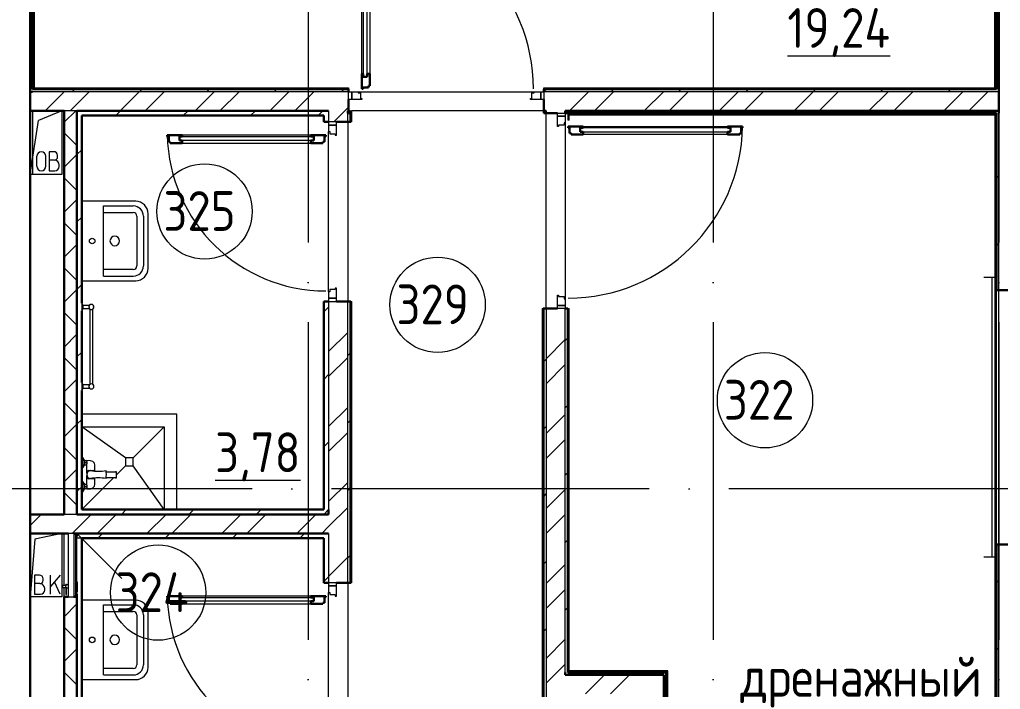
# Model space of a CAD drawing. Header units: millimetres. Extents: x -88595 to 880822, y -1054509 to -148035.
# Drawn here: x 414948 to 421123, y -242813 to -238598 of the extents above; entities that cross this region are included whole.
import ezdxf

# ---------------------------------------------------------------- set-up
doc = ezdxf.new("R2010")
doc.units = ezdxf.units.MM
doc.linetypes.add('ADSK_Линия сетки', pattern=[25, 20, -2.5, 0, -2.5])
for name, color, linetype, lineweight in [('Аннотация', 7, 'Continuous', 20), ('Двери', 7, 'Continuous', 9), ('Линии', 7, 'Continuous', 9), ('Марки помещений', 7, 'Continuous', 20), ('Обобщенные модели', 7, 'Continuous', 18), ('Оборудование', 7, 'Continuous', 18), ('Ограждение', 7, 'Continuous', 9), ('Оси', 7, 'Continuous', 9), ('Перекрытие', 7, 'Continuous', 18), ('Сантехника', 7, 'Continuous', 18), ('Стены внутренние', 7, 'Continuous', 18), ('Стены наружные', 7, 'Continuous', 18), ('Стены штриховка', 7, 'Continuous', 9)]:
    doc.layers.add(name, color=color, linetype=linetype, lineweight=lineweight)
doc.layers.add('Двери открывание', color=7, linetype='Continuous', lineweight=9, true_color=0xc0c0c0)
doc.styles.add('$5$GOST Common', font='GOST_Common.ttf', dxfattribs={"width": 0.9, "height": 250})
doc.styles.add('GOST Common_2', font='GOST_Common.ttf', dxfattribs={"width": 0.9, "height": 350})
pattern_1 = [(0, (429479.9, 663813.6), (0, 600), []), (90, (429479.9, 663813.6), (-600, 4e-14), [])]

# ---------------------------------------------------------------- blocks, each defined once
blk = doc.blocks.new('3 этаж')
at = {"layer": 'Ограждение'}
h = blk.add_hatch(dxfattribs=at)
h.set_pattern_fill('FP_25', color=256, style=0, pattern_type=2)
h.set_pattern_definition(pattern_1)
h.paths.add_polyline_path([(426908.9, 687388.9), (426918.9, 687398.9), (426918.9, 687892.1), (426908.9, 687892.1), (426908.9, 687686.3)])
h.paths.add_polyline_path([(426908.9, 687930.2), (426918.9, 687930.2), (426918.9, 688558.4), (426908.9, 688558.4), (426908.9, 687987.7)])
h.paths.add_polyline_path([(426908.9, 688596.5), (426918.9, 688596.5), (426918, 689189.1), (426908.9, 689190.8), (426908.9, 688891.9)])
h.paths.add_polyline_path([(426908.9, 689217.9), (426911.4, 689218.9), (426911.8, 689220.8), (426918.9, 689220.3), (426918.9, 689269.7), (426908.9, 689269.7), (426908.9, 689218.4)])
h = blk.add_hatch(dxfattribs=at)
h.set_pattern_fill('FP_25', color=256, style=0, pattern_type=2)
h.set_pattern_definition(pattern_1)
h.paths.add_polyline_path([(428898.9, 687388.9), (428898.9, 687398.9), (426918.9, 687398.9), (426908.9, 687388.9), (428356, 687388.9)])
at = {"lineweight": 18}
for p, q in [((427093.9, 684593.9), (426923.5, 684557.2)), ((427093.9, 684593.9), (427093.9, 684193.9)), ((426923.5, 684557.2), (426893.9, 684193.9)), ((426952.8, 684331.5), (426922.8, 684331.5)), ((426922.8, 684331.5), (426922.8, 684211.5)), ((427082.8, 684331.5), (427022.8, 684260)), ((427022.8, 684211.5), (427022.8, 684331.5)), ((426956.1, 684278.1), (426922.8, 684278.1)), ((426976.1, 684298.1), (426976.1, 684308.1)), ((427082.8, 684211.5), (427046.8, 684288.6)), ((426922.8, 684211.5), (426959.4, 684211.5)), ((426986.1, 684238.1), (426986.1, 684248.1)), ((427093.9, 684193.9), (426893.9, 684193.9))]:
    blk.add_line(p, q, dxfattribs=at)
for centre, radius, start, end in [((426952.8, 684308.1), 23.3, 0, 90), ((426956.1, 684298.1), 20, 270, 0), ((426956.1, 684248.1), 30, 0, 90), ((426959.4, 684238.1), 26.7, 270, 0)]:
    blk.add_arc(centre, radius, start, end, dxfattribs=at)
at = {"layer": 'Двери'}
for p, q in [((428982.9, 687485.9), (428982.9, 688395.9)), ((428991.9, 688413.9), (428991.9, 687467.9)), ((429015.9, 687467.9), (429015.9, 688413.9)), ((429032.9, 688395.9), (429032.9, 687485.9)), ((428991.9, 687467.9), (429015.9, 687467.9)), ((428898.9, 687373.9), (428918.9, 687373.9)), ((428898.9, 687323.9), (428898.9, 687373.9)), ((428918.9, 687373.9), (428918.9, 687323.9)), ((428918.9, 687373.9), (428959.9, 687373.9)), ((428918.9, 687323.9), (428918.9, 687373.9)), ((428959.9, 687373.9), (428959.9, 687365.9)), ((428959.9, 687365.9), (428973.9, 687365.9)), ((428973.9, 687365.9), (428973.9, 687331.9)), ((430053.9, 687365.9), (430067.9, 687365.9)), ((430053.9, 687331.9), (430053.9, 687365.9)), ((430067.9, 687365.9), (430067.9, 687373.9)), ((430067.9, 687373.9), (430108.9, 687373.9)), ((430108.9, 687373.9), (430128.9, 687373.9)), ((430108.9, 687323.9), (430108.9, 687373.9)), ((430108.9, 687373.9), (430108.9, 687323.9)), ((430128.9, 687373.9), (430128.9, 687323.9)), ((428918.9, 687323.9), (428898.9, 687323.9)), ((428982.9, 687323.9), (428918.9, 687323.9)), ((428973.9, 687331.9), (428982.9, 687331.9)), ((428982.9, 687331.9), (428982.9, 687323.9)), ((430044.9, 687331.9), (430053.9, 687331.9)), ((430044.9, 687323.9), (430044.9, 687331.9)), ((430108.9, 687323.9), (430044.9, 687323.9)), ((430128.9, 687323.9), (430108.9, 687323.9)), ((430213.9, 687219.2), (430213.9, 687239.2)), ((430213.9, 687239.2), (430263.9, 687239.2)), ((430263.9, 687239.2), (430263.9, 687219.2)), ((428823.9, 687184.2), (428773.9, 687184.2)), ((428773.9, 687184.2), (428773.9, 687164.2)), ((428773.9, 687164.2), (428823.9, 687164.2)), ((428823.9, 687164.2), (428773.9, 687164.2)), ((428773.9, 687164.2), (428773.9, 687123.2)), ((428823.9, 687164.2), (428823.9, 687184.2)), ((428823.9, 687100.2), (428823.9, 687164.2)), ((430263.9, 687219.2), (430213.9, 687219.2)), ((430213.9, 687219.2), (430263.9, 687219.2)), ((430213.9, 687155.2), (430213.9, 687219.2)), ((430221.9, 687164.2), (430221.9, 687155.2)), ((430255.9, 687164.2), (430221.9, 687164.2)), ((430255.9, 687178.2), (430255.9, 687164.2)), ((430263.9, 687178.2), (430255.9, 687178.2)), ((430263.9, 687219.2), (430263.9, 687178.2)), ((428661.9, 687100.2), (427851.9, 687100.2)), ((428773.9, 687123.2), (428781.9, 687123.2)), ((428781.9, 687123.2), (428781.9, 687109.2)), ((428781.9, 687109.2), (428815.9, 687109.2)), ((428815.9, 687109.2), (428815.9, 687100.2)), ((428815.9, 687100.2), (428823.9, 687100.2)), ((430221.9, 687155.2), (430213.9, 687155.2)), ((430357.9, 687146.2), (430357.9, 687122.2)), ((431303.9, 687146.2), (430357.9, 687146.2)), ((430357.9, 687122.2), (431303.9, 687122.2)), ((430375.9, 687155.2), (431285.9, 687155.2)), ((431285.9, 687105.2), (430375.9, 687105.2)), ((431303.9, 687122.2), (431303.9, 687146.2)), ((427833.9, 687091.2), (428679.9, 687091.2)), ((427833.9, 687067.2), (427833.9, 687091.2)), ((428679.9, 687067.2), (427833.9, 687067.2)), ((427851.9, 687050.2), (428661.9, 687050.2)), ((428679.9, 687091.2), (428679.9, 687067.2)), ((432978.9, 686203.9), (432899.4, 686203.9)), ((432948.9, 686203.9), (432948.9, 684443.9)), ((428773.9, 686115.2), (428773.9, 686074.2)), ((428781.9, 686115.2), (428773.9, 686115.2)), ((428815.9, 686129.2), (428781.9, 686129.2)), ((428781.9, 686129.2), (428781.9, 686115.2)), ((428823.9, 686138.2), (428815.9, 686138.2)), ((428815.9, 686138.2), (428815.9, 686129.2)), ((428823.9, 686074.2), (428823.9, 686138.2)), ((428823.9, 686074.2), (428773.9, 686074.2)), ((428773.9, 686074.2), (428773.9, 686054.2)), ((428773.9, 686074.2), (428823.9, 686074.2)), ((428773.9, 686054.2), (428823.9, 686054.2)), ((428823.9, 686054.2), (428823.9, 686074.2)), ((430213.9, 686093.2), (430221.9, 686093.2)), ((430213.9, 686029.2), (430213.9, 686093.2)), ((430221.9, 686093.2), (430221.9, 686084.2)), ((430221.9, 686084.2), (430255.9, 686084.2)), ((430255.9, 686084.2), (430255.9, 686070.2)), ((430255.9, 686070.2), (430263.9, 686070.2)), ((430263.9, 686070.2), (430263.9, 686029.2)), ((430213.9, 686029.2), (430263.9, 686029.2)), ((430213.9, 686009.2), (430213.9, 686029.2)), ((430263.9, 686029.2), (430213.9, 686029.2)), ((430263.9, 686009.2), (430213.9, 686009.2)), ((430263.9, 686029.2), (430263.9, 686009.2)), ((432978.9, 684443.9), (432899.4, 684443.9)), ((428823.9, 684283.9), (428773.9, 684283.9)), ((428773.9, 684283.9), (428773.9, 684263.9)), ((428773.9, 684263.9), (428823.9, 684263.9)), ((428823.9, 684263.9), (428773.9, 684263.9)), ((428773.9, 684263.9), (428773.9, 684222.9)), ((428823.9, 684263.9), (428823.9, 684283.9)), ((428823.9, 684199.9), (428823.9, 684263.9)), ((428661.9, 684199.9), (427851.9, 684199.9)), ((428773.9, 684222.9), (428781.9, 684222.9)), ((428781.9, 684222.9), (428781.9, 684208.9)), ((428781.9, 684208.9), (428815.9, 684208.9)), ((428815.9, 684208.9), (428815.9, 684199.9)), ((428815.9, 684199.9), (428823.9, 684199.9)), ((427833.9, 684190.9), (428679.9, 684190.9)), ((427833.9, 684166.9), (427833.9, 684190.9)), ((428679.9, 684166.9), (427833.9, 684166.9)), ((427851.9, 684149.9), (428661.9, 684149.9)), ((428679.9, 684190.9), (428679.9, 684166.9))]:
    blk.add_line(p, q, dxfattribs=at)
at = {"layer": 'Двери', "lineweight": 30}
for p, q in [((428982.9, 687391.9), (428982.9, 687485.9)), ((428991.9, 687485.9), (428982.9, 687485.9)), ((428991.9, 687467.9), (428991.9, 687485.9)), ((429015.9, 687485.9), (429015.9, 687467.9)), ((429032.9, 687485.9), (429015.9, 687485.9)), ((429032.9, 687485.9), (429032.9, 687409.9)), ((429015.9, 687467.9), (428991.9, 687467.9)), ((429024.9, 687409.9), (429024.9, 687400.9)), ((429032.9, 687409.9), (429024.9, 687409.9)), ((428990.9, 687391.9), (428982.9, 687391.9)), ((428990.9, 687400.9), (428990.9, 687391.9)), ((429024.9, 687400.9), (428990.9, 687400.9)), ((427851.9, 687100.2), (427757.9, 687100.2)), ((427757.9, 687100.2), (427757.9, 687092.2)), ((427851.9, 687091.2), (427851.9, 687100.2)), ((428755.9, 687100.2), (428661.9, 687100.2)), ((428661.9, 687091.2), (428661.9, 687100.2)), ((428755.9, 687092.2), (428755.9, 687100.2)), ((430281.9, 687155.2), (430375.9, 687155.2)), ((430281.9, 687147.2), (430281.9, 687155.2)), ((430290.9, 687147.2), (430281.9, 687147.2)), ((430290.9, 687113.2), (430290.9, 687147.2)), ((430299.9, 687113.2), (430290.9, 687113.2)), ((430299.9, 687105.2), (430299.9, 687113.2)), ((430375.9, 687105.2), (430299.9, 687105.2)), ((430357.9, 687146.2), (430375.9, 687146.2)), ((430357.9, 687122.2), (430357.9, 687146.2)), ((430375.9, 687122.2), (430357.9, 687122.2)), ((430375.9, 687146.2), (430375.9, 687155.2)), ((430375.9, 687105.2), (430375.9, 687122.2)), ((431285.9, 687155.2), (431379.9, 687155.2)), ((431285.9, 687146.2), (431285.9, 687155.2)), ((431303.9, 687146.2), (431285.9, 687146.2)), ((431285.9, 687122.2), (431303.9, 687122.2)), ((431285.9, 687105.2), (431285.9, 687122.2)), ((431361.9, 687105.2), (431285.9, 687105.2)), ((431303.9, 687122.2), (431303.9, 687146.2)), ((431361.9, 687113.2), (431361.9, 687105.2)), ((431370.9, 687113.2), (431361.9, 687113.2)), ((431370.9, 687147.2), (431370.9, 687113.2)), ((431379.9, 687147.2), (431370.9, 687147.2)), ((431379.9, 687155.2), (431379.9, 687147.2)), ((427757.9, 687092.2), (427766.9, 687092.2)), ((427766.9, 687092.2), (427766.9, 687058.2)), ((427766.9, 687058.2), (427775.9, 687058.2)), ((427775.9, 687058.2), (427775.9, 687050.2)), ((427775.9, 687050.2), (427851.9, 687050.2)), ((427833.9, 687091.2), (427851.9, 687091.2)), ((427833.9, 687067.2), (427833.9, 687091.2)), ((427851.9, 687067.2), (427833.9, 687067.2)), ((427851.9, 687050.2), (427851.9, 687067.2)), ((428679.9, 687091.2), (428661.9, 687091.2)), ((428661.9, 687067.2), (428679.9, 687067.2)), ((428661.9, 687050.2), (428661.9, 687067.2)), ((428661.9, 687050.2), (428737.9, 687050.2)), ((428679.9, 687067.2), (428679.9, 687091.2)), ((428737.9, 687050.2), (428737.9, 687058.2)), ((428737.9, 687058.2), (428746.9, 687058.2)), ((428746.9, 687058.2), (428746.9, 687092.2)), ((428746.9, 687092.2), (428755.9, 687092.2)), ((427851.9, 684199.9), (427757.9, 684199.9)), ((427757.9, 684199.9), (427757.9, 684191.9)), ((427851.9, 684190.9), (427851.9, 684199.9)), ((428755.9, 684199.9), (428661.9, 684199.9)), ((428661.9, 684190.9), (428661.9, 684199.9)), ((428755.9, 684191.9), (428755.9, 684199.9)), ((427757.9, 684191.9), (427766.9, 684191.9)), ((427766.9, 684191.9), (427766.9, 684157.9)), ((427766.9, 684157.9), (427775.9, 684157.9)), ((427775.9, 684157.9), (427775.9, 684149.9)), ((427775.9, 684149.9), (427851.9, 684149.9)), ((427833.9, 684190.9), (427851.9, 684190.9)), ((427833.9, 684166.9), (427833.9, 684190.9)), ((427851.9, 684166.9), (427833.9, 684166.9)), ((427851.9, 684149.9), (427851.9, 684166.9)), ((428679.9, 684190.9), (428661.9, 684190.9)), ((428661.9, 684166.9), (428679.9, 684166.9)), ((428661.9, 684149.9), (428661.9, 684166.9)), ((428661.9, 684149.9), (428737.9, 684149.9)), ((428679.9, 684166.9), (428679.9, 684190.9)), ((428737.9, 684149.9), (428737.9, 684157.9)), ((428737.9, 684157.9), (428746.9, 684157.9)), ((428746.9, 684157.9), (428746.9, 684191.9)), ((428746.9, 684191.9), (428755.9, 684191.9))]:
    blk.add_line(p, q, dxfattribs=at)
at = {"layer": 'Двери открывание'}
for centre, radius, start, end in [((428964.9, 687391.9), 1098, 0, 89.06068), ((428755.9, 687118.2), 998, 181.03345, 270), ((430281.9, 687173.2), 1098, 270, 359.06068), ((428755.9, 684217.9), 998, 181.03345, 270)]:
    blk.add_arc(centre, radius, start, end, dxfattribs=at)
at = {"layer": 'Линии', "lineweight": 18, "ltscale": 100}
for p, q in [((427093.9, 687253.9), (426948, 687192.8)), ((427093.9, 687253.9), (427093.9, 686853.9)), ((426893.9, 686853.9), (426948, 687192.8)), ((427043.9, 686996.4), (427013.9, 686996.4)), ((427013.9, 686996.4), (427013.9, 686876.4)), ((426936.4, 686905.1), (426936.4, 686967.7)), ((426993.8, 686905.1), (426993.8, 686967.7)), ((427047.3, 686943.1), (427013.9, 686943.1)), ((427067.3, 686963.1), (427067.3, 686973.1)), ((427093.9, 686853.9), (426893.9, 686853.9)), ((427013.9, 686876.4), (427050.6, 686876.4)), ((427077.3, 686903.1), (427077.3, 686913.1))]:
    blk.add_line(p, q, dxfattribs=at)
at = {"layer": 'Линии', "lineweight": 18}
for centre, radius, start, end in [((426965.1, 686967.7), 28.7, 0, 180), ((427043.9, 686973.1), 23.3, 0, 90), ((427047.3, 686963.1), 20, 270, 0), ((427047.3, 686913.1), 30, 0, 90), ((426965.1, 686905.1), 28.7, 180, 0), ((427050.6, 686903.1), 26.7, 270, 0)]:
    blk.add_arc(centre, radius, start, end, dxfattribs=at)
at = {"layer": 'Марки помещений'}
for centre in [(427992.6, 686620.5), (429459.9, 686033), (431521.2, 685432.1), (427700.2, 684221.4)]:
    blk.add_circle(centre, 300, dxfattribs=at)
at = {"layer": 'Обобщенные модели'}
for p, q in [((427558.9, 686684.2), (427218.9, 686684.2)), ((427356.9, 686654.7), (427544.1, 686654.7)), ((427356.9, 686213.6), (427356.9, 686654.7)), ((427356.9, 686613.4), (427544.1, 686613.4)), ((427636.9, 686434.2), (427636.9, 686606.2)), ((427566.3, 686591.2), (427566.3, 686277.1)), ((427607.6, 686591.2), (427607.6, 686277.1)), ((427636.9, 686262.1), (427636.9, 686434.2)), ((427544.1, 686254.9), (427356.9, 686254.9)), ((427218.9, 686184.1), (427558.9, 686184.1)), ((427356.9, 686213.6), (427544.1, 686213.6)), ((427818.9, 685343.9), (427218.9, 685343.9)), ((427818.9, 684743.9), (427818.9, 685343.9)), ((427218.9, 685263.9), (427738.9, 685263.9)), ((427493.9, 685068.9), (427218.9, 685263.9)), ((427738.9, 685263.9), (427543.9, 685068.9)), ((427738.9, 685263.9), (427738.9, 684743.9)), ((427493.9, 685068.9), (427493.9, 685018.9)), ((427543.9, 685068.9), (427493.9, 685068.9)), ((427543.9, 685018.9), (427543.9, 685068.9)), ((427438.7, 684963.7), (427493.9, 685018.9)), ((427493.9, 685018.9), (427543.9, 685018.9)), ((427738.9, 684743.9), (427543.9, 685018.9)), ((427218.9, 684743.9), (427419.7, 684944.7)), ((427558.9, 684173.9), (427218.9, 684173.9)), ((427356.9, 684144.4), (427544.1, 684144.4)), ((427356.9, 683703.3), (427356.9, 684144.4)), ((427356.9, 684103.1), (427544.1, 684103.1)), ((427566.3, 684080.9), (427566.3, 683766.8)), ((427607.6, 684080.9), (427607.6, 683766.8)), ((427636.9, 683924), (427636.9, 684095.9)), ((427636.9, 683751.8), (427636.9, 683924)), ((427544.1, 683744.6), (427356.9, 683744.6)), ((427356.9, 683703.3), (427544.1, 683703.3)), ((427218.9, 683673.8), (427558.9, 683673.8))]:
    blk.add_line(p, q, dxfattribs=at)
for centre in [(427285.2, 686434.2), (427285.2, 683923.9)]:
    blk.add_circle(centre, 17.5, dxfattribs=at)
for centre, radius, start, end in [((427558.9, 686606.2), 78, 0, 90), ((427544.1, 686591.2), 63.6, 0, 90), ((427544.1, 686591.2), 22.3, 0, 90), ((427427.1, 686434.6), 30, 90, 270), ((427427.1, 686434.6), 30, 270, 90), ((427544.1, 686277.1), 63.6, 270, 0), ((427544.1, 686277.1), 22.3, 270, 0), ((427558.9, 686262.1), 78, 270, 0), ((427544.1, 684080.9), 63.6, 0, 90), ((427558.9, 684095.9), 78, 0, 90), ((427544.1, 684080.9), 22.3, 0, 90), ((427427.1, 683924.3), 30, 90, 270), ((427427.1, 683924.3), 30, 270, 90), ((427544.1, 683766.8), 63.6, 270, 0), ((427544.1, 683766.8), 22.3, 270, 0), ((427558.9, 683751.8), 78, 270, 0)]:
    blk.add_arc(centre, radius, start, end, dxfattribs=at)
at = {"layer": 'Обобщенные модели', "lineweight": 9}
for centre, radius, start, end in [((427275.4, 684964.3), 24.9, 90, 270), ((427324, 685261.5), 276.6, 259.88279, 280.11721), ((427324, 684667.1), 276.6, 79.88279, 100.11721), ((427188.2, 684964.3), 186, 352.30704, 7.69296)]:
    blk.add_arc(centre, radius, start, end, dxfattribs=at)
for points, knots in [([(427251.1, 684970.1), (427251, 684969.6), (427250.8, 684968.7), (427250.6, 684966.8), (427250.5, 684965.3), (427250.5, 684964.3)], [0.8571429, 0.8571429, 0.8571429, 0.8571429, 0.8928571, 0.9285714, 1, 1, 1, 1]), ([(427250.5, 684964.3), (427250.5, 684963.3), (427250.6, 684961.8), (427250.8, 684959.9), (427251, 684959), (427251.1, 684958.5)], [0, 0, 0, 0, 0.0714286, 0.1071429, 0.1428571, 0.1428571, 0.1428571, 0.1428571]), ([(427252.8, 684974.9), (427252.8, 684974.8), (427252.7, 684974.6), (427252.4, 684973.9), (427252, 684973), (427251.8, 684972.4), (427251.7, 684972.2)], [0.72703092, 0.72703092, 0.72703092, 0.72703092, 0.73214286, 0.75, 0.78571429, 0.8032683, 0.8032683, 0.8032683, 0.8032683]), ([(427251.7, 684956.5), (427251.8, 684956.3), (427252, 684955.6), (427252.4, 684954.8), (427252.7, 684954.1), (427252.8, 684953.8), (427252.8, 684953.7)], [0.1967317, 0.1967317, 0.1967317, 0.1967317, 0.21428571, 0.25, 0.26785714, 0.27296908, 0.27296908, 0.27296908, 0.27296908]), ([(427257, 684981.1), (427256.9, 684981), (427256.5, 684980.6), (427256, 684980), (427255.5, 684979.3), (427255, 684978.7), (427254.7, 684978.2), (427254.5, 684977.9)], [0.5266216, 0.5266216, 0.5266216, 0.5266216, 0.5357143, 0.5714286, 0.5892857, 0.6071429, 0.634202, 0.634202, 0.634202, 0.634202]), ([(427254.5, 684950.7), (427254.7, 684950.4), (427255, 684950), (427255.5, 684949.3), (427255.9, 684948.8), (427256.3, 684948.3), (427256.7, 684947.9), (427256.9, 684947.6), (427257, 684947.5)], [0.365798, 0.365798, 0.365798, 0.365798, 0.3928571, 0.4107143, 0.4285714, 0.4464286, 0.4642857, 0.4733784, 0.4733784, 0.4733784, 0.4733784]), ([(427261.6, 684985.1), (427261.3, 684984.9), (427260.6, 684984.4), (427260, 684983.9), (427259.6, 684983.6)], [0.36280917, 0.36280917, 0.36280917, 0.36280917, 0.39285714, 0.42857143, 0.42857143, 0.42857143, 0.42857143]), ([(427259.6, 684945), (427260, 684944.7), (427260.6, 684944.2), (427261.3, 684943.7), (427261.6, 684943.5)], [0.57142857, 0.57142857, 0.57142857, 0.57142857, 0.60714286, 0.63719083, 0.63719083, 0.63719083, 0.63719083]), ([(427267.4, 684987.9), (427267.2, 684987.8), (427266.6, 684987.6), (427265.5, 684987.2), (427264.6, 684986.8), (427264.2, 684986.6)], [0.19772091, 0.19772091, 0.19772091, 0.19772091, 0.21428571, 0.25, 0.28571429, 0.28571429, 0.28571429, 0.28571429]), ([(427264.2, 684942), (427264.6, 684941.8), (427265.5, 684941.4), (427266.6, 684941), (427267.2, 684940.8), (427267.4, 684940.7)], [0.71428571, 0.71428571, 0.71428571, 0.71428571, 0.75, 0.78571429, 0.80227909, 0.80227909, 0.80227909, 0.80227909])]:
    blk.add_open_spline(points, degree=3, knots=knots, dxfattribs=at)
for points in [[(427275.4, 684989.2), (427273.4, 684989.2), (427271.4, 684989), (427269.5, 684988.5)], [(427269.5, 684940.1), (427271.4, 684939.7), (427273.4, 684939.4), (427275.4, 684939.4)]]:
    blk.add_open_spline(points, degree=3, dxfattribs=at)
at = {"layer": 'Оборудование'}
for p, q in [((427170.3, 684593.9), (427133.9, 684593.9)), ((427133.9, 684593.9), (427133.9, 684193.9)), ((427171.2, 684194.8), (427171.2, 684592.9)), ((427180.9, 684586.9), (427171.2, 684586.9)), ((427181.9, 684201.8), (427181.9, 684585.9)), ((427188.9, 684574.9), (427183.4, 684574.9)), ((427188.9, 684593.9), (427471.7, 684311)), ((427188.9, 684212.9), (427188.9, 684574.9)), ((427116.1, 684266.5), (427098.6, 684266.5)), ((427098.6, 684266.5), (427098.6, 684254.2)), ((427118, 684268.4), (427116.1, 684266.5)), ((427116.1, 684266.5), (427116.1, 684254.2)), ((427133.9, 684270), (427118, 684270)), ((427118, 684270), (427118, 684250.7)), ((427123.5, 684273.4), (427118.5, 684273.4)), ((427118.5, 684273.4), (427118.5, 684265.2)), ((427123.5, 684265.2), (427123.5, 684273.4)), ((427190.9, 684290.4), (427188.9, 684290.4)), ((427190.9, 684286.4), (427190.9, 684290.4)), ((427190.9, 684286.4), (427190.9, 684225.9)), ((427098.6, 684254.2), (427116.1, 684254.2)), ((427116.1, 684254.2), (427118, 684252.3)), ((427118, 684250.7), (427133.9, 684250.7)), ((427118.5, 684255.5), (427118.5, 684209.7)), ((427118.5, 684209.7), (427123.5, 684209.7)), ((427123.5, 684209.7), (427123.5, 684255.5)), ((427171.2, 684200.9), (427180.9, 684200.9)), ((427183.4, 684212.9), (427188.9, 684212.9)), ((427188.9, 684221.9), (427190.9, 684221.9)), ((427190.9, 684221.9), (427190.9, 684225.9)), ((427133.9, 684193.9), (427170.3, 684193.9))]:
    blk.add_line(p, q, dxfattribs=at)
for points, knots in [([(427171.2, 684592.9), (427171.2, 684593), (427171.2, 684593.1), (427171.1, 684593.3), (427171, 684593.5), (427170.9, 684593.6), (427170.7, 684593.8), (427170.5, 684593.8), (427170.4, 684593.9), (427170.3, 684593.9)], [-1, -1, -1, -1, -0.833333, -0.75, -0.583333, -0.458333, -0.333333, -0.166667, 0, 0, 0, 0]), ([(427181.9, 684585.9), (427181.9, 684586), (427181.9, 684586.1), (427181.8, 684586.3), (427181.8, 684586.4), (427181.7, 684586.5), (427181.6, 684586.6), (427181.4, 684586.7), (427181.2, 684586.8), (427181, 684586.9), (427180.9, 684586.9)], [-1, -1, -1, -1, -0.833333, -0.75, -0.666667, -0.583333, -0.458333, -0.333333, -0.166667, 0, 0, 0, 0]), ([(427183.4, 684574.9), (427183.3, 684574.9), (427183.1, 684574.9), (427182.8, 684575), (427182.7, 684575.1), (427182.5, 684575.2), (427182.3, 684575.3), (427182.2, 684575.5), (427182.1, 684575.6), (427182, 684575.8), (427181.9, 684576.1), (427181.9, 684576.3), (427181.9, 684576.4)], [-1, -1, -1, -1, -0.833333, -0.75, -0.666667, -0.583333, -0.5, -0.416667, -0.333333, -0.25, -0.166667, 0, 0, 0, 0]), ([(427180.9, 684200.9), (427181, 684200.9), (427181.2, 684200.9), (427181.4, 684201), (427181.6, 684201.1), (427181.7, 684201.2), (427181.8, 684201.3), (427181.8, 684201.4), (427181.9, 684201.6), (427181.9, 684201.7), (427181.9, 684201.8)], [0, 0, 0, 0, 0.166667, 0.333333, 0.458333, 0.583333, 0.666667, 0.75, 0.833333, 1, 1, 1, 1]), ([(427181.9, 684211.3), (427181.9, 684211.5), (427181.9, 684211.7), (427182, 684211.9), (427182.1, 684212.1), (427182.2, 684212.3), (427182.3, 684212.4), (427182.5, 684212.5), (427182.7, 684212.7), (427182.8, 684212.7), (427183.1, 684212.8), (427183.3, 684212.9), (427183.4, 684212.9)], [0, 0, 0, 0, 0.166667, 0.25, 0.333333, 0.416667, 0.5, 0.583333, 0.666667, 0.75, 0.833333, 1, 1, 1, 1]), ([(427170.3, 684193.9), (427170.4, 684193.9), (427170.5, 684193.9), (427170.7, 684194), (427170.9, 684194.1), (427171, 684194.2), (427171.1, 684194.4), (427171.2, 684194.6), (427171.2, 684194.7), (427171.2, 684194.8)], [0, 0, 0, 0, 0.166667, 0.333333, 0.458333, 0.583333, 0.708333, 0.833333, 1, 1, 1, 1])]:
    blk.add_open_spline(points, degree=3, knots=knots, dxfattribs=at)
at = {"layer": 'Ограждение'}
for p, q in [((432968.9, 687398.9), (432968.9, 688423.4)), ((426918.9, 687892.2), (426918.9, 687398.9)), ((426918.9, 687398.9), (426908.9, 687388.9)), ((426908.9, 687388.9), (426918.9, 687398.9)), ((426918.9, 687398.9), (428898.9, 687398.9)), ((428898.9, 687398.9), (428898.9, 687388.9)), ((430128.9, 687398.9), (432968.9, 687398.9)), ((430128.9, 687388.9), (430128.9, 687398.9)), ((428908.9, 687253.9), (428918.9, 687253.9)), ((428908.9, 687253.9), (428908.9, 687238.9)), ((428918.9, 687184.2), (428918.9, 687253.9)), ((430288.9, 687228.9), (430278.9, 687238.9)), ((430278.9, 687238.9), (430278.9, 687194.2)), ((430288.9, 687194.2), (430288.9, 687228.9)), ((430288.9, 687228.9), (432968.9, 687228.9)), ((432968.9, 687228.9), (432978.9, 687238.9)), ((432968.9, 687228.9), (432968.9, 683178.9)), ((428918.9, 687184.2), (428913.9, 687184.2)), ((430288.9, 687194.2), (430278.9, 687194.2)), ((428913.9, 686054.2), (428918.9, 686054.2)), ((428918.9, 684283.9), (428918.9, 686054.2)), ((430118.9, 686009.2), (430123.9, 686009.2)), ((430118.9, 686009.2), (430118.9, 681003.9)), ((430278.9, 686009.2), (430288.9, 686009.2)), ((430288.9, 683728.9), (430288.9, 686009.2)), ((428918.9, 684283.9), (428913.9, 684283.9)), ((430288.9, 683728.9), (430278.9, 683718.9)), ((430908.9, 683728.9), (430288.9, 683728.9)), ((430908.9, 683728.9), (430898.9, 683718.9)), ((430908.9, 681608.9), (430908.9, 683728.9))]:
    blk.add_line(p, q, dxfattribs=at)
at = {"layer": 'Оси', "linetype": 'ADSK_Линия сетки', "ltscale": 100}
for p, q in [((426893.9, 695924.5), (426893.9, 629947.7)), ((428643.9, 695924.5), (428643.9, 629947.7)), ((431193.9, 695924.5), (431193.9, 629947.7)), ((432993.9, 695924.5), (432993.9, 629947.7)), ((460793.9, 684873.9), (389071.6, 684873.9))]:
    blk.add_line(p, q, dxfattribs=at)
at = {"layer": 'Перекрытие', "color": 49, "true_color": 0x464646}
for p, q in [((427093.9, 687253.9), (427093.9, 686853.9)), ((427093.9, 686853.9), (426893.9, 686853.9))]:
    blk.add_line(p, q, dxfattribs=at)
at = {"layer": 'Сантехника'}
for p, q in [((427228.9, 686029), (427218.9, 686044)), ((427218.9, 686044), (427218.9, 685994)), ((427218.9, 685994), (427228.9, 686009)), ((427218.9, 685994), (427228.9, 686009)), ((427267.4, 686029), (427228.9, 686029)), ((427228.9, 686009), (427228.9, 686029)), ((427228.9, 686009), (427267.4, 686009)), ((427270.9, 686005.9), (427270.9, 685531.7)), ((427288.9, 685531.7), (427288.9, 686006.4)), ((427228.9, 685529), (427218.9, 685544)), ((427218.9, 685544), (427218.9, 685494)), ((427218.9, 685494), (427228.9, 685509)), ((427218.9, 685494), (427228.9, 685509)), ((427267.4, 685529), (427228.9, 685529)), ((427228.9, 685509), (427228.9, 685529)), ((427228.9, 685509), (427267.4, 685509)), ((427225.2, 685071.4), (427218.9, 685071.4)), ((427238.9, 685050.9), (427225.2, 685071.4)), ((427225.2, 685071.4), (427225.2, 685006.3)), ((427218.9, 685006.3), (427225.2, 685006.3)), ((427225.2, 685006.3), (427238.9, 685026.9)), ((427238.9, 685038.9), (427238.9, 685053.9)), ((427238.9, 685053.9), (427251.9, 685053.9)), ((427238.9, 685023.9), (427238.9, 685038.9)), ((427251.9, 685038.9), (427238.9, 685038.9)), ((427251.9, 685023.9), (427238.9, 685023.9)), ((427251.9, 685046.8), (427251.9, 685053.7)), ((427251.9, 685046.8), (427251.9, 685038.9)), ((427251.9, 685038.9), (427251.9, 685031)), ((427251.9, 684981.8), (427251.9, 685031)), ((427302.1, 684986.8), (427302.1, 685022.9)), ((427251.9, 684981.8), (427256.2, 684981.8)), ((427251.9, 684972.2), (427251.9, 684981.8)), ((427251.9, 684944.7), (427251.9, 684956.4)), ((427257.2, 684944.7), (427251.9, 684944.7)), ((427251.9, 684896.8), (427251.9, 684944.7)), ((427259.5, 684990.4), (427293.6, 684990.4)), ((427269.8, 684988.5), (427259.5, 684990.4)), ((427259.5, 684937.9), (427272.2, 684939.8)), ((427293.6, 684937.9), (427259.5, 684937.9)), ((427293.6, 684937.9), (427279.8, 684939.8)), ((427293.6, 684990.4), (427282.8, 684988.6)), ((427302.1, 684904.5), (427302.1, 684941.8)), ((427431.7, 684944.7), (427372.9, 684944.7)), ((427373, 684981.8), (427431.7, 684981.8)), ((427438.9, 684981.8), (427431.7, 684981.8)), ((427431.7, 684944.7), (427438.9, 684944.7)), ((427438.9, 684944.7), (427438.9, 684981.8)), ((427225.3, 684921.4), (427218.9, 684921.4)), ((427238.9, 684900.9), (427225.3, 684921.4)), ((427225.3, 684921.4), (427225.3, 684856.4)), ((427225.3, 684856.4), (427238.9, 684876.9)), ((427238.9, 684888.9), (427238.9, 684903.9)), ((427238.9, 684903.9), (427251.9, 684903.9)), ((427238.9, 684873.9), (427238.9, 684888.9)), ((427238.9, 684888.9), (427251.9, 684888.9)), ((427251.9, 684896.8), (427251.9, 684888.9)), ((427251.9, 684888.9), (427251.9, 684881)), ((427251.9, 684873.7), (427251.9, 684881)), ((427218.9, 684856.4), (427225.3, 684856.4)), ((427251.9, 684873.9), (427238.9, 684873.9))]:
    blk.add_line(p, q, dxfattribs=at)
for centre, start, end in [((427279.9, 686019), 90, 270), ((427279.9, 686019), 270, 90), ((427279.9, 685519), 90, 270), ((427279.9, 685519), 270, 90)]:
    blk.add_arc(centre, 16, start, end, dxfattribs=at)
for points, knots in [([(427267.4, 686029), (427267.4, 686029), (427267.3, 686028.9), (427267.1, 686028.6), (427266.9, 686028.4), (427266.7, 686028.1), (427266.4, 686027.7), (427266.1, 686027.2), (427265.6, 686026.2), (427264.9, 686024.6), (427264.3, 686022.5), (427264, 686020.9), (427263.9, 686019.9), (427263.9, 686019.4)], [0, 0, 0, 0, 0.0555556, 0.0833333, 0.1111111, 0.1388889, 0.1666667, 0.1944444, 0.2222222, 0.3333333, 0.3888889, 0.4444444, 0.4884465, 0.4884465, 0.4884465, 0.4884465]), ([(427264.7, 686013.9), (427265, 686013.2), (427265.3, 686012.3), (427265.8, 686011.5), (427266.1, 686010.9), (427266.4, 686010.3), (427266.7, 686009.9), (427266.9, 686009.7), (427267, 686009.5), (427267.2, 686009.3), (427267.3, 686009.1), (427267.4, 686009), (427267.4, 686009)], [0.6666667, 0.6666667, 0.6666667, 0.6666667, 0.75, 0.7708333, 0.7916667, 0.8333333, 0.875, 0.8854167, 0.8958333, 0.9166667, 0.9583333, 1, 1, 1, 1]), ([(427266.9, 685528.4), (427266.9, 685528.3), (427266.7, 685528.1), (427266.4, 685527.7), (427266.1, 685527.2), (427265.6, 685526.2), (427264.9, 685524.6), (427264.3, 685522.5), (427264, 685520.9), (427263.9, 685519.8), (427263.9, 685519.2)], [0.1111111, 0.1111111, 0.1111111, 0.1111111, 0.1388889, 0.1666667, 0.1944444, 0.2222222, 0.3333333, 0.3888889, 0.4444444, 0.4925448, 0.4925448, 0.4925448, 0.4925448]), ([(427264.7, 685513.9), (427265, 685513.2), (427265.3, 685512.3), (427265.8, 685511.5), (427266.1, 685510.9), (427266.4, 685510.3), (427266.7, 685509.9), (427266.9, 685509.7), (427267, 685509.5), (427267.2, 685509.3), (427267.3, 685509.1), (427267.4, 685509), (427267.4, 685509)], [0.6666667, 0.6666667, 0.6666667, 0.6666667, 0.75, 0.7708333, 0.7916667, 0.8333333, 0.875, 0.8854167, 0.8958333, 0.9166667, 0.9583333, 1, 1, 1, 1])]:
    blk.add_open_spline(points, degree=3, knots=knots, dxfattribs=at)
for points in [[(427264, 686017.2), (427264.1, 686016.6), (427264.2, 686016.1), (427264.3, 686015.5)], [(427264, 685517.2), (427264.1, 685516.6), (427264.2, 685516.1), (427264.3, 685515.5)], [(427302.1, 685022.9), (427302.1, 685043.5), (427285.4, 685053.7), (427251.9, 685053.7)], [(427256.8, 684945.4), (427255.8, 684947.3), (427254.9, 684949.2), (427254.2, 684951.3)], [(427254.6, 684978.1), (427255.1, 684979.4), (427255.6, 684980.6), (427256.2, 684981.8)], [(427255.2, 684981.8), (427255.8, 684983.3), (427257.1, 684986.3), (427258.7, 684989.1), (427259.5, 684990.4)], [(427259.5, 684937.9), (427258.8, 684939), (427257.6, 684941.2), (427256.5, 684943.5), (427256, 684944.7)], [(427293.6, 684990.4), (427294.1, 684989.5), (427294.7, 684988.5), (427295.2, 684987.5)], [(427295.5, 684941.2), (427294.9, 684940.1), (427294.2, 684939), (427293.6, 684937.9)], [(427251.9, 684873.7), (427285.4, 684873.7), (427302.1, 684883.9), (427302.1, 684904.5)]]:
    blk.add_open_spline(points, degree=3, dxfattribs=at)
at = {"layer": 'Стены внутренние', "lineweight": 30}
for p, q in [((426893.9, 687253.9), (426893.9, 684713.9)), ((433223.9, 686123.9), (432993.9, 686123.9)), ((426893.9, 684593.9), (426893.9, 678873.9)), ((433223.9, 684523.9), (432993.9, 684523.9))]:
    blk.add_line(p, q, dxfattribs=at)
at = {"layer": 'Стены внутренние'}
blk.add_line((432993.9, 684523.9), (432993.9, 687238.9), dxfattribs=at)
at = {"layer": 'Стены наружные', "lineweight": 30}
for p, q in [((432978.9, 687388.9), (432978.9, 690558.9)), ((432993.9, 690573.9), (432993.9, 687238.9)), ((426893.9, 687253.9), (426893.9, 687892.1)), ((426908.9, 687892.2), (426908.9, 687388.9)), ((426893.9, 687373.9), (426908.9, 687373.9)), ((428898.9, 687388.9), (426908.9, 687388.9)), ((428898.9, 687388.9), (428898.9, 687373.9)), ((432978.9, 687388.9), (430128.9, 687388.9)), ((430128.9, 687388.9), (430128.9, 687373.9)), ((428898.9, 687238.9), (428898.9, 687323.9)), ((430128.9, 687239.2), (430128.9, 687323.9)), ((426893.9, 687253.9), (427108.9, 687253.9)), ((427108.9, 687253.9), (427108.9, 684713.9)), ((427188.9, 687253.9), (428773.9, 687253.9)), ((427188.9, 687253.9), (427188.9, 684713.9)), ((428743.9, 687223.9), (427218.9, 687223.9)), ((427218.9, 687223.9), (427218.9, 686044)), ((428743.9, 687223.9), (428743.9, 687184.2)), ((428893.9, 687253.9), (428893.9, 687238.9)), ((428908.9, 687238.9), (428898.9, 687238.9)), ((428908.9, 687233.9), (428908.9, 687238.9)), ((428913.9, 687233.9), (428908.9, 687233.9)), ((428913.9, 687184.2), (428913.9, 687233.9)), ((430143.9, 687253.9), (430128.9, 687253.9)), ((430128.9, 687239.2), (430213.9, 687239.2)), ((430263.9, 687253.9), (430263.9, 687239.2)), ((432993.9, 687253.9), (430263.9, 687253.9)), ((432978.9, 687238.9), (430263.9, 687238.9)), ((432978.9, 687238.9), (432978.9, 686123.9)), ((428743.9, 687184.2), (428773.9, 687184.2)), ((428823.9, 687184.2), (428913.9, 687184.2)), ((432978.9, 686123.9), (432993.9, 686123.9)), ((428743.9, 686054.2), (428743.9, 684743.9)), ((428743.9, 686054.2), (428773.9, 686054.2)), ((428823.9, 686054.2), (428913.9, 686054.2)), ((428913.9, 684283.9), (428913.9, 686054.2)), ((427218.9, 685994), (427218.9, 685544)), ((430123.9, 686009.2), (430213.9, 686009.2)), ((430123.9, 686009.2), (430123.9, 680988.9)), ((430278.9, 686009.2), (430263.9, 686009.2)), ((430278.9, 683718.9), (430278.9, 686009.2)), ((427218.9, 685494), (427218.9, 684743.9)), ((426893.9, 684713.9), (427108.9, 684713.9)), ((426893.9, 684713.9), (426893.9, 684593.9)), ((427188.9, 684713.9), (428773.9, 684713.9)), ((427218.9, 684743.9), (428743.9, 684743.9)), ((428773.9, 684713.9), (428773.9, 684743.9)), ((427133.9, 684593.9), (426893.9, 684593.9)), ((427170.5, 684593.9), (428773.9, 684593.9)), ((427188.9, 684574.9), (427188.9, 684593.9)), ((428743.9, 684563.9), (427218.9, 684563.9)), ((427218.9, 684563.9), (427218.9, 682363.9)), ((428743.9, 684563.9), (428743.9, 684283.9)), ((432978.9, 683168.9), (432978.9, 684523.9)), ((432978.9, 684523.9), (432993.9, 684523.9)), ((428743.9, 684283.9), (428773.9, 684283.9)), ((428823.9, 684283.9), (428913.9, 684283.9)), ((427188.9, 682333.9), (427188.9, 684212.9)), ((427108.9, 684193.9), (427108.9, 682333.9)), ((427108.9, 684193.9), (427133.9, 684193.9)), ((427170.5, 684193.9), (427188.9, 684193.9)), ((430263.9, 683718.9), (430263.9, 683703.9)), ((430263.9, 683703.9), (430883.9, 683703.9)), ((430278.9, 683718.9), (430898.9, 683718.9)), ((430883.9, 683564.9), (430883.9, 683703.9)), ((430898.9, 683718.9), (430898.9, 681598.9))]:
    blk.add_line(p, q, dxfattribs=at)
at = {"layer": 'Стены наружные', "linetype": 'Continuous', "lineweight": 9}
for p, q in [((432978.9, 687677.3), (432993.9, 687692.3)), ((426893.9, 687532), (426908.9, 687547)), ((426989.7, 687253.9), (427109.7, 687373.9)), ((427146.8, 687253.9), (427266.8, 687373.9)), ((427160, 687373.9), (427175, 687388.9)), ((427461.1, 687253.9), (427581.1, 687373.9)), ((427584.3, 687373.9), (427599.3, 687388.9)), ((427618.3, 687253.9), (427738.3, 687373.9)), ((427932.6, 687253.9), (428052.6, 687373.9)), ((428008.6, 687373.9), (428023.6, 687388.9)), ((428089.7, 687253.9), (428209.7, 687373.9)), ((428404, 687253.9), (428524, 687373.9)), ((428432.8, 687373.9), (428447.8, 687388.9)), ((428561.2, 687253.9), (428681.2, 687373.9)), ((428857.1, 687373.9), (428872.1, 687388.9)), ((430129.9, 687373.9), (430144.9, 687388.9)), ((430289.9, 687253.9), (430409.9, 687373.9)), ((430447.1, 687253.9), (430567.1, 687373.9)), ((430554.2, 687373.9), (430569.2, 687388.9)), ((430761.4, 687253.9), (430881.4, 687373.9)), ((430918.5, 687253.9), (431038.5, 687373.9)), ((430978.4, 687373.9), (430993.4, 687388.9)), ((431232.8, 687253.9), (431352.8, 687373.9)), ((431390, 687253.9), (431510, 687373.9)), ((431402.7, 687373.9), (431417.7, 687388.9)), ((431704.3, 687253.9), (431824.3, 687373.9)), ((431826.9, 687373.9), (431841.9, 687388.9)), ((431861.4, 687253.9), (431981.4, 687373.9)), ((432175.8, 687253.9), (432295.8, 687373.9)), ((432251.2, 687373.9), (432266.2, 687388.9)), ((432332.9, 687253.9), (432452.9, 687373.9)), ((432647.2, 687253.9), (432767.2, 687373.9)), ((432675.5, 687373.9), (432690.5, 687388.9)), ((432804.4, 687253.9), (432924.4, 687373.9)), ((427108.9, 687181.3), (427181.5, 687253.9)), ((427434.3, 687223.9), (427464.3, 687253.9)), ((427858.6, 687223.9), (427888.6, 687253.9)), ((428282.8, 687223.9), (428312.8, 687253.9)), ((428707.1, 687223.9), (428737.1, 687253.9)), ((428805.8, 687184.2), (428875.5, 687253.9)), ((428875.5, 687253.9), (428898.9, 687277.3)), ((430419.2, 687238.9), (430434.2, 687253.9)), ((430843.4, 687238.9), (430858.4, 687253.9)), ((431267.7, 687238.9), (431282.7, 687253.9)), ((431691.9, 687238.9), (431706.9, 687253.9)), ((432116.2, 687238.9), (432131.2, 687253.9)), ((432540.5, 687238.9), (432555.5, 687253.9)), ((432964.7, 687238.9), (432979.7, 687253.9)), ((428908.9, 687213.5), (428913.9, 687218.5)), ((427188.9, 687034.9), (427108.9, 687114.9)), ((427108.9, 686898.5), (427188.9, 686978.5)), ((427188.9, 686978.5), (427218.9, 687008.5)), ((427188.9, 686752.1), (427108.9, 686832.1)), ((432978.9, 686828.8), (432993.9, 686843.8)), ((427108.9, 686615.6), (427188.9, 686695.6)), ((427188.9, 686469.2), (427108.9, 686549.2)), ((427188.9, 686554.2), (427218.9, 686584.2)), ((427108.9, 686332.8), (427188.9, 686412.8)), ((432978.9, 686404.5), (432993.9, 686419.5)), ((427188.9, 686186.4), (427108.9, 686266.4)), ((427108.9, 686049.9), (427188.9, 686129.9)), ((427188.9, 686129.9), (427218.9, 686159.9)), ((428773.9, 686052.2), (428775.9, 686054.2)), ((428743.9, 685987.9), (428773.9, 686017.9)), ((428908.9, 686011.5), (428913.9, 686016.5)), ((430143.9, 686007.8), (430145.3, 686009.2)), ((427188.9, 685903.6), (427108.9, 685983.6)), ((428908.9, 685940.7), (428913.9, 685945.7)), ((430123.9, 685953.7), (430128.9, 685958.7)), ((428908.9, 685870), (428913.9, 685875)), ((430123.9, 685882.9), (430128.9, 685887.9)), ((427108.9, 685767.1), (427188.9, 685847.1)), ((428773.9, 685737.9), (428893.9, 685857.9)), ((428908.9, 685799.3), (428913.9, 685804.3)), ((430123.9, 685812.2), (430128.9, 685817.2)), ((430143.9, 685693.5), (430263.9, 685813.5)), ((430263.9, 685810.8), (430278.9, 685825.8)), ((430123.9, 685741.5), (430128.9, 685746.5)), ((427188.9, 685620.7), (427108.9, 685700.7)), ((427188.9, 685705.7), (427218.9, 685735.7)), ((428773.9, 685580.7), (428893.9, 685700.7)), ((428893.9, 685713.6), (428908.9, 685728.6)), ((428908.9, 685728.6), (428913.9, 685733.6)), ((430128.9, 685675.8), (430143.9, 685690.8)), ((428908.9, 685657.9), (428913.9, 685662.9)), ((430123.9, 685670.8), (430128.9, 685675.8)), ((430143.9, 685536.3), (430263.9, 685656.3)), ((427108.9, 685484.2), (427188.9, 685564.2)), ((428743.9, 685563.6), (428773.9, 685593.6)), ((428908.9, 685587.2), (428913.9, 685592.2)), ((430123.9, 685600.1), (430128.9, 685605.1)), ((428908.9, 685516.5), (428913.9, 685521.5)), ((430123.9, 685529.4), (430128.9, 685534.4)), ((428908.9, 685445.8), (428913.9, 685450.8)), ((430123.9, 685458.7), (430128.9, 685463.7)), ((427188.9, 685337.9), (427108.9, 685417.9)), ((428773.9, 685266.4), (428893.9, 685386.4)), ((428908.9, 685375.1), (428913.9, 685380.1)), ((430123.9, 685388), (430128.9, 685393)), ((430263.9, 685386.6), (430278.9, 685401.6)), ((427188.9, 685281.4), (427218.9, 685311.4)), ((428908.9, 685304.3), (428913.9, 685309.3)), ((430123.9, 685317.3), (430128.9, 685322.3)), ((430143.9, 685222), (430263.9, 685342)), ((427108.9, 685201.4), (427188.9, 685281.4)), ((428893.9, 685289.3), (428908.9, 685304.3)), ((430123.9, 685246.6), (430128.9, 685251.6)), ((430128.9, 685251.6), (430143.9, 685266.6)), ((428773.9, 685109.2), (428893.9, 685229.2)), ((428908.9, 685233.6), (428913.9, 685238.6)), ((430143.9, 685064.9), (430263.9, 685184.9)), ((427188.9, 685055), (427108.9, 685135)), ((428743.9, 685139.3), (428773.9, 685169.3)), ((428908.9, 685162.9), (428913.9, 685167.9)), ((430123.9, 685175.8), (430128.9, 685180.8)), ((428908.9, 685092.2), (428913.9, 685097.2)), ((430123.9, 685105.1), (430128.9, 685110.1)), ((428908.9, 685021.5), (428913.9, 685026.5)), ((430123.9, 685034.4), (430128.9, 685039.4)), ((427108.9, 684918.6), (427188.9, 684998.6)), ((428908.9, 684950.8), (428913.9, 684955.8)), ((430123.9, 684963.7), (430128.9, 684968.7)), ((430263.9, 684962.3), (430278.9, 684977.3)), ((427188.9, 684857.1), (427218.9, 684887.1)), ((428773.9, 684794.9), (428893.9, 684914.9)), ((428893.9, 684865.1), (428908.9, 684880.1)), ((428908.9, 684880.1), (428913.9, 684885.1)), ((430123.9, 684893), (430128.9, 684898)), ((427188.9, 684772.2), (427108.9, 684852.2)), ((428908.9, 684809.4), (428913.9, 684814.4)), ((430123.9, 684822.3), (430128.9, 684827.3)), ((430128.9, 684827.3), (430143.9, 684842.3)), ((430143.9, 684750.5), (430263.9, 684870.5)), ((428773.9, 684637.8), (428893.9, 684757.8)), ((430123.9, 684751.6), (430128.9, 684756.6)), ((426893.9, 684643.6), (426964.1, 684713.9)), ((427158.4, 684593.9), (427278.4, 684713.9)), ((427187, 684713.9), (427188.9, 684715.7)), ((427315.6, 684593.9), (427435.6, 684713.9)), ((427469.9, 684713.9), (427499.9, 684743.9)), ((427629.9, 684593.9), (427749.9, 684713.9)), ((427787.1, 684593.9), (427907.1, 684713.9)), ((427894.2, 684713.9), (427924.2, 684743.9)), ((428101.4, 684593.9), (428221.4, 684713.9)), ((428258.5, 684593.9), (428378.5, 684713.9)), ((428318.4, 684713.9), (428348.4, 684743.9)), ((428572.8, 684593.9), (428692.8, 684713.9)), ((428742.7, 684713.9), (428772.7, 684743.9)), ((428772.7, 684743.9), (428773.9, 684745.1)), ((428908.9, 684738.7), (428913.9, 684743.7)), ((430143.9, 684593.4), (430263.9, 684713.4)), ((428730, 684593.9), (428773.9, 684637.8)), ((428908.9, 684667.9), (428913.9, 684672.9)), ((430123.9, 684680.9), (430128.9, 684685.9)), ((427319.9, 684563.9), (427349.9, 684593.9)), ((427744.2, 684563.9), (427774.2, 684593.9)), ((428168.4, 684563.9), (428198.4, 684593.9)), ((428592.7, 684563.9), (428622.7, 684593.9)), ((428908.9, 684597.2), (428913.9, 684602.2)), ((430123.9, 684610.2), (430128.9, 684615.2)), ((428908.9, 684526.5), (428913.9, 684531.5)), ((430123.9, 684539.4), (430128.9, 684544.4)), ((430263.9, 684538), (430278.9, 684553)), ((428893.9, 684440.8), (428908.9, 684455.8)), ((428908.9, 684455.8), (428913.9, 684460.8)), ((430123.9, 684468.7), (430128.9, 684473.7)), ((428773.9, 684323.5), (428893.9, 684443.5)), ((428908.9, 684385.1), (428913.9, 684390.1)), ((430123.9, 684398), (430128.9, 684403)), ((430128.9, 684403), (430143.9, 684418)), ((430143.9, 684279.1), (430263.9, 684399.1)), ((428743.9, 684290.8), (428773.9, 684320.8)), ((430123.9, 684327.3), (430128.9, 684332.3)), ((428891.4, 684283.9), (428893.9, 684286.3)), ((428908.9, 684314.4), (428913.9, 684319.4)), ((430123.9, 684256.6), (430128.9, 684261.6)), ((432978.9, 684283.2), (432993.9, 684298.2)), ((430143.9, 684121.9), (430263.9, 684241.9)), ((427108.9, 684070), (427188.9, 684150)), ((430123.9, 684185.9), (430128.9, 684190.9)), ((430123.9, 684115.2), (430128.9, 684120.2)), ((430263.9, 684113.8), (430278.9, 684128.8)), ((430123.9, 684044.5), (430128.9, 684049.5)), ((427188.9, 683923.7), (427108.9, 684003.7)), ((430123.9, 683973.8), (430128.9, 683978.8)), ((430128.9, 683978.8), (430143.9, 683993.8)), ((430123.9, 683903.1), (430128.9, 683908.1)), ((430143.9, 683807.6), (430263.9, 683927.6)), ((427108.9, 683787.2), (427188.9, 683867.2)), ((430123.9, 683832.3), (430128.9, 683837.3)), ((432978.9, 683858.9), (432993.9, 683873.9)), ((430123.9, 683761.6), (430128.9, 683766.6)), ((430143.9, 683650.5), (430263.9, 683770.5)), ((427188.9, 683640.8), (427108.9, 683720.8)), ((430278.3, 683703.9), (430293.3, 683718.9)), ((430391.6, 683583.9), (430511.6, 683703.9)), ((430548.8, 683583.9), (430668.8, 683703.9)), ((430702.5, 683703.9), (430717.5, 683718.9)), ((430123.9, 683690.9), (430128.9, 683695.9)), ((430123.9, 683620.2), (430128.9, 683625.2))]:
    blk.add_line(p, q, dxfattribs=at)
at = {"layer": 'Стены наружные'}
for p, q in [((428959.9, 687373.9), (430067.9, 687373.9)), ((426908.9, 687253.9), (426908.9, 686853.9)), ((428908.9, 687253.9), (428898.9, 687253.9)), ((430128.9, 687253.9), (428918.9, 687253.9)), ((430143.9, 686009.2), (430143.9, 687239.2)), ((428893.9, 687184.2), (428893.9, 686054.2)), ((430263.9, 687178.2), (430263.9, 686070.2)), ((428773.9, 686115.2), (428773.9, 687123.2)), ((432978.9, 684523.9), (432978.9, 686123.9)), ((427108.9, 684266.5), (427108.9, 684593.9)), ((432993.9, 683153.9), (432993.9, 684523.9)), ((428893.9, 684283.9), (428893.9, 683153.9)), ((427108.9, 684193.9), (427108.9, 684254.2)), ((428773.9, 683214.9), (428773.9, 684222.9))]:
    blk.add_line(p, q, dxfattribs=at)
at = {"layer": 'Стены штриховка'}
for p, q in [((428898.9, 687373.9), (426908.9, 687373.9)), ((432993.9, 687373.9), (430128.9, 687373.9)), ((427188.9, 687253.9), (427108.9, 687253.9)), ((428773.9, 687253.9), (428773.9, 687184.2)), ((428893.9, 687253.9), (428898.9, 687253.9)), ((428893.9, 687184.2), (428893.9, 687238.9)), ((428908.9, 687184.2), (428908.9, 687233.9)), ((430143.9, 687253.9), (430143.9, 687239.2)), ((428773.9, 686054.2), (428773.9, 684743.9)), ((428893.9, 684283.9), (428893.9, 686054.2)), ((428908.9, 684283.9), (428908.9, 686054.2)), ((430128.9, 686009.2), (430128.9, 680988.9)), ((430143.9, 686009.2), (430143.9, 680988.9)), ((430263.9, 683718.9), (430263.9, 686009.2)), ((427188.9, 684713.9), (427108.9, 684713.9)), ((428773.9, 684593.9), (428773.9, 684283.9)), ((427218.9, 684563.9), (427188.9, 684563.9))]:
    blk.add_line(p, q, dxfattribs=at)
at = {"layer": 'Марки помещений', "style": 'GOST Common_2', "width": 0.9}
for s, p in [('%%U19,24', (431662, 687650.1)), ('325', (427733.8, 686498.2)), ('329', (429201.1, 685910.7)), ('322', (431262.5, 685309.8)), ('%%U3,78', (428059.4, 684979.5)), ('324', (427432.9, 684099.1))]:
    blk.add_text(s, height=250, dxfattribs=at).set_placement(p)

msp = doc.modelspace()

# ---------------------------------------------------------------- block references
at = {"layer": 'Оборудование', "color": 5, "true_color": 0x0000ff}
msp.add_blockref('3 этаж', (-11880.6, -926425.8), dxfattribs=at)

# ---------------------------------------------------------------- texts
at = {"layer": 'Аннотация', "lineweight": 9, "insert": (419484.9, -242609.7), "char_height": 250, "width": 1847.088, "attachment_point": 1, "style": '$5$GOST Common'}
msp.add_mtext('дренажный', dxfattribs=at)

doc.saveas('drawing.dxf')
